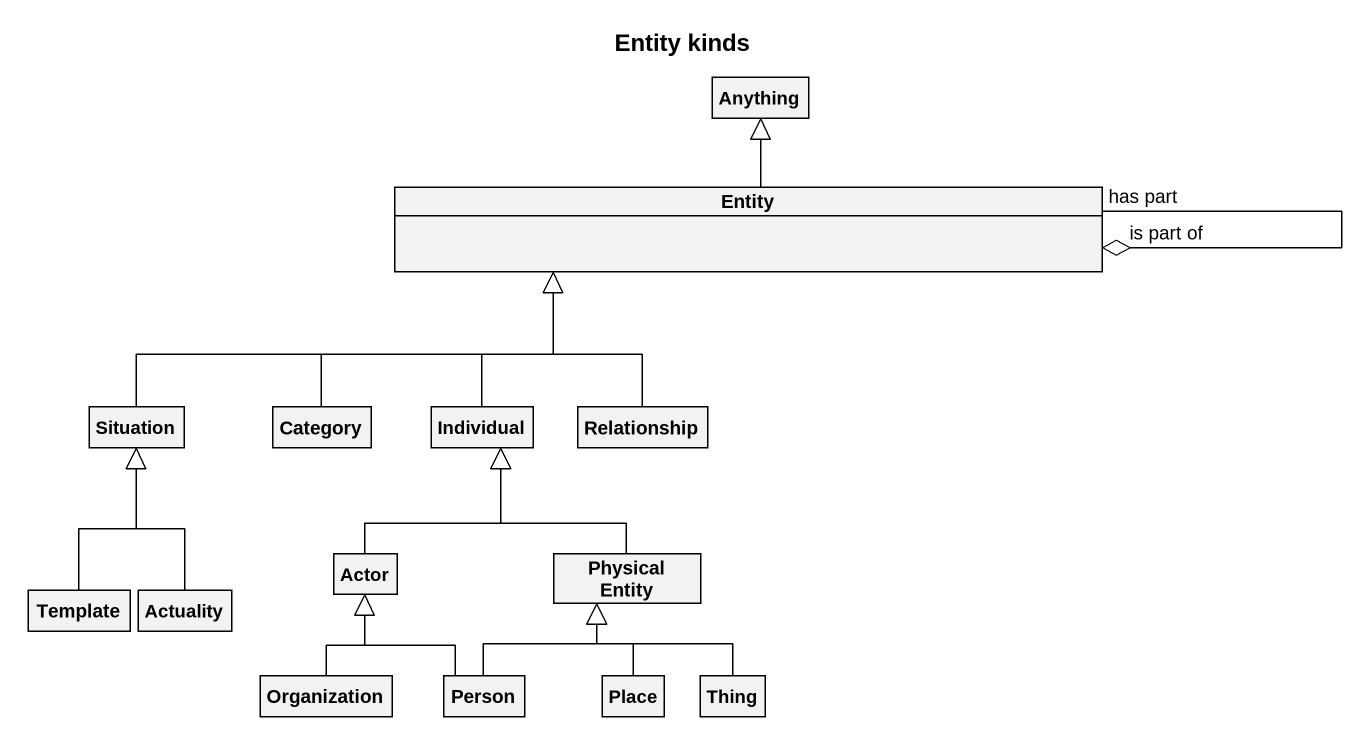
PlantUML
@startuml
title Entity kinds
hide circle
hide empty members
class Anything
class "Entity" as Entity_
class Situation
class Category
class Individual
class Relationship
class Template
class Actuality
class "Actor" as Actor_
class "Physical Entity" as Physical_Entity
class Organization
class "Person" as Person_
class Place
class Thing
Entity_ -up-|> Anything
Entity_ "is part of" o-- "has part" Entity_
Situation -right-|> Entity_
Category -right-|> Entity_
Individual -up-|> Entity_
Relationship -up-|> Entity_
Template -up-|> Situation
Actuality -up-|> Situation
Actor_ -up-|> Individual
Physical_Entity -up-|> Individual
Organization -up-|> Actor_
Person_ -up-|> Actor_
Person_ -up-|> Physical_Entity
Place -up-|> Physical_Entity
Thing -up-|> Physical_Entity
@enduml
